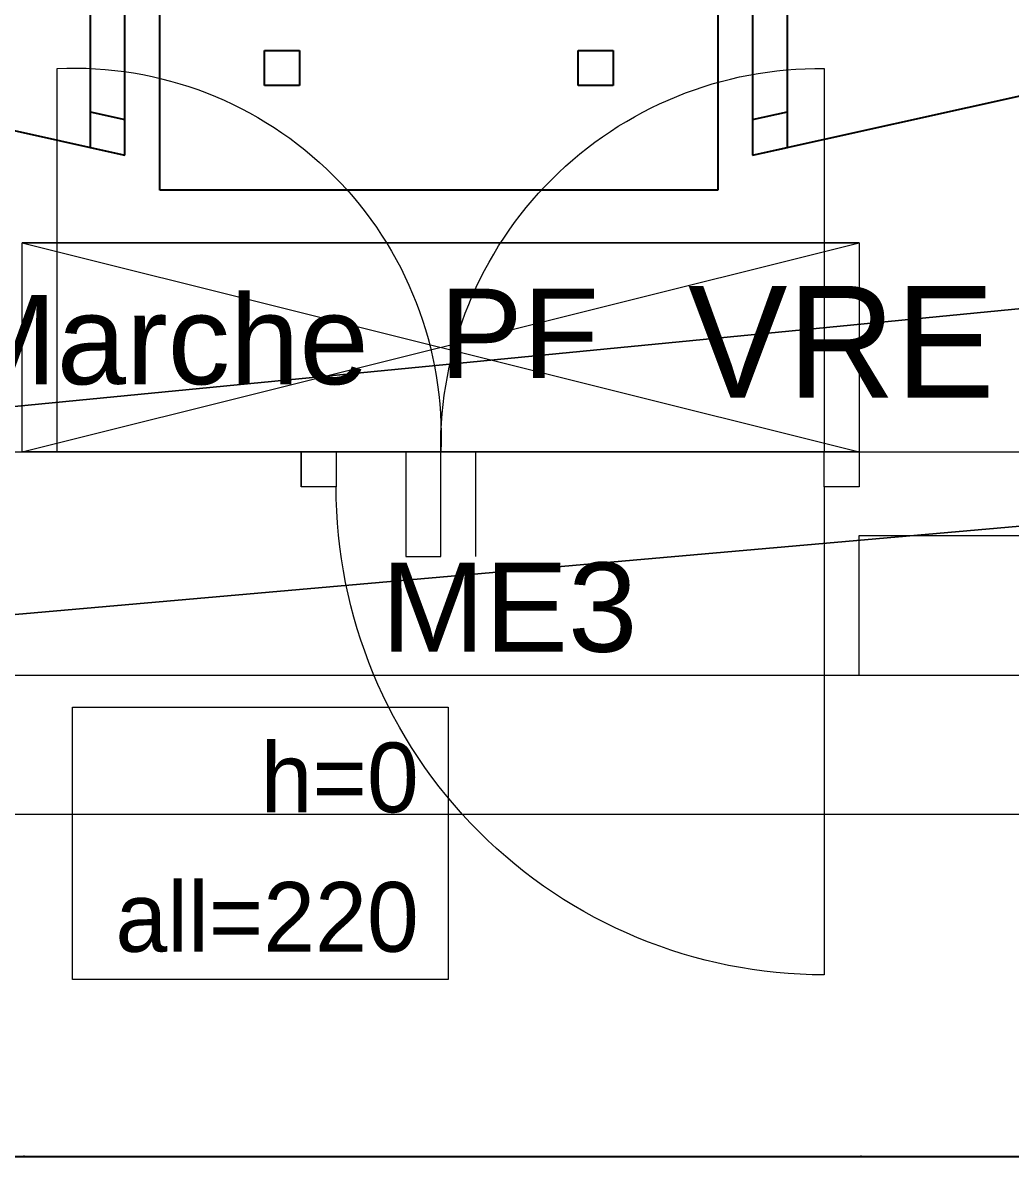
# Model space of a CAD drawing. Header units: metres. Extents: x -12536 to 12621, y -17191 to 9596.
# Drawn here: x -9851.4 to -9709.8, y -14121.6 to -13956.4 of the extents above; entities that cross this region are included whole.
import ezdxf
from ezdxf.enums import TextEntityAlignment as Align
from ezdxf.lldxf.tags import DXFTag

# ---------------------------------------------------------------- set-up
doc = ezdxf.new("R2010")
doc.units = ezdxf.units.M
doc.header["$MEASUREMENT"] = 0
doc.header["$PDMODE"] = 2
doc.header["$PDSIZE"] = 0.25
doc.layers.add('Calque commun', color=7, linetype='Continuous')
doc.layers.add('Textes', color=7, linetype='Continuous')
doc.styles.add('Arial3', font='arial.ttf', dxfattribs={"height": 0.1})
doc.styles.add('Century Gothic11', font='GOTHIC.TTF', dxfattribs={"height": 0.18})
doc.styles.add('Century Gothic17', font='GOTHIC.TTF', dxfattribs={"height": 0.18})
doc.styles.add('Century Gothic6', font='GOTHIC.TTF', dxfattribs={"height": 0.18})
doc.styles.add('Verdana', font='verdana.ttf', dxfattribs={"height": 0.08})
tags = doc.linetypes.add('DOT2', pattern=[0.125, 0, -0.125]).pattern_tags.tags
tags[6:7] = [DXFTag(74, 4), DXFTag(75, 0), DXFTag(340, '0'), DXFTag(46, 1.0), DXFTag(50, 0.0), DXFTag(44, 0.0), DXFTag(45, 0.0)]
tags[4:5] = [DXFTag(74, 4), DXFTag(75, 0), DXFTag(340, '0'), DXFTag(46, 1.0), DXFTag(50, 0.0), DXFTag(44, 0.0), DXFTag(45, 0.0)]
tags = doc.linetypes.add('HIDDEN', pattern=[0.375, 0.25, -0.125]).pattern_tags.tags
tags[6:7] = [DXFTag(74, 4), DXFTag(75, 0), DXFTag(340, '0'), DXFTag(46, 1.0), DXFTag(50, 0.0), DXFTag(44, 0.0), DXFTag(45, 0.0)]
tags[4:5] = [DXFTag(74, 4), DXFTag(75, 0), DXFTag(340, '0'), DXFTag(46, 1.0), DXFTag(50, 0.0), DXFTag(44, 0.0), DXFTag(45, 0.0)]
tags = doc.linetypes.add('HIDDEN2', pattern=[0.1875, 0.125, -0.0625]).pattern_tags.tags
tags[6:7] = [DXFTag(74, 4), DXFTag(75, 0), DXFTag(340, '0'), DXFTag(46, 1.0), DXFTag(50, 0.0), DXFTag(44, 0.0), DXFTag(45, 0.0)]
tags[4:5] = [DXFTag(74, 4), DXFTag(75, 0), DXFTag(340, '0'), DXFTag(46, 1.0), DXFTag(50, 0.0), DXFTag(44, 0.0), DXFTag(45, 0.0)]
doc.dimstyles.new('DIM1', dxfattribs={"dimtxt": 0.08, "dimasz": 0.1, "dimexe": 0.05, "dimexo": 0, "dimgap": 0, "dimtad": 1, "dimjust": 2, "dimzin": 1, "dimdsep": 46, "dimtxsty": 'Verdana', "dimblk": 'ORIGIN', "dimcen": 0.09, "dimadec": 0, "dimazin": 0, "dimtfac": 1, "dimtdec": 4, "dimtix": 1, "dimtofl": 0, "dimtmove": 0, "dimatfit": 3, "dimfxl": 0.05, "dimfxlon": 1, "dimfrac": 2, "dimtolj": 1, "dimtzin": 0, "dimarcsym": 2})
doc.dimstyles.new('DIM16', dxfattribs={"dimtxt": 0.18, "dimasz": 0.035, "dimexe": 0.05, "dimexo": 0, "dimgap": 0.05, "dimtad": 1, "dimzin": 1, "dimdsep": 46, "dimtxsty": 'Century Gothic17', "dimblk": 'ORIGIN', "dimcen": 0.09, "dimdle": 0.05, "dimadec": 0, "dimazin": 0, "dimtfac": 1, "dimtdec": 4, "dimtix": 1, "dimtofl": 0, "dimtmove": 0, "dimatfit": 3, "dimfxl": 0.05, "dimfxlon": 1, "dimfrac": 2, "dimtolj": 1, "dimtzin": 0, "dimarcsym": 2})

# ---------------------------------------------------------------- blocks, each defined once
blk = doc.blocks.new('Block8301')
at = {"layer": 'Calque commun', "color": 7, "linetype": 'Continuous', "lineweight": 5}
for p, q in [((-8.7986, 4.2109), (-7.8586, 4.2109)), ((-8.7986, 4.0909), (-7.8586, 4.0909))]:
    blk.add_line(p, q, dxfattribs=at)
at = {"layer": 'Calque commun', "color": 7, "linetype": 'Continuous', "lineweight": 20}
blk.add_line((-8.7986, 3.8909), (-7.8586, 3.8909), dxfattribs=at)
blk = doc.blocks.new('tbl&6c')
at = {"layer": 'Calque commun', "color": 0, "linetype": 'ByBlock', "lineweight": -2}
for p, q in [((1.65, 1.3), (1.75, 0.85)), ((1.65, 1.3), (1.75, 0.85)), ((1.2611, 0.9), (1.7389, 0.9)), ((1.2611, 0.9), (1.7389, 0.9)), ((1.3123, 0.9), (1.6877, 0.9)), ((1.3123, 0.9), (1.6877, 0.9)), ((1.6877, 0.9), (1.6988, 0.85)), ((1.6877, 0.9), (1.6988, 0.85)), ((1.6877, 0.9), (1.6877, 0.9)), ((1.6877, 0.9), (1.6877, 0.9)), ((1.7389, 0.9), (1.75, 0.85)), ((1.7389, 0.9), (1.75, 0.85)), ((1.7389, 0.9), (1.7389, 0.9)), ((1.7389, 0.9), (1.7389, 0.9)), ((1.75, 0.85), (1.25, 0.85)), ((1.75, 0.85), (1.25, 0.85)), ((1.75, 0.85), (1.25, 0.85)), ((1.75, 0.85), (1.25, 0.85)), ((1.6988, 0.85), (1.3012, 0.85)), ((1.6988, 0.85), (1.3012, 0.85)), ((1.6988, 0.85), (1.6988, 0.85)), ((1.6988, 0.85), (1.6988, 0.85)), ((1.75, 0.85), (1.75, 0.85)), ((1.75, 0.85), (1.75, 0.85)), ((1.75, 0.85), (1.75, 0.85)), ((1.75, 0.85), (1.75, 0.85)), ((1.8, 0.8), (0, 0.8)), ((1.8, 0.8), (0, 0.8)), ((1.8, 0), (1.8, 0.8)), ((1.8, 0), (1.8, 0.8)), ((1.8, 0.8), (1.8, 0.8)), ((1.8, 0.8), (1.8, 0.8)), ((1.65, 0.65), (1.6, 0.65)), ((1.6, 0.65), (1.6, 0.6)), ((1.65, 0.65), (1.6, 0.65)), ((1.6, 0.65), (1.6, 0.6)), ((1.6, 0.65), (1.6, 0.65)), ((1.6, 0.65), (1.6, 0.65)), ((1.65, 0.6), (1.65, 0.65)), ((1.65, 0.6), (1.65, 0.65)), ((1.65, 0.65), (1.65, 0.65)), ((1.65, 0.65), (1.65, 0.65)), ((1.6, 0.6), (1.65, 0.6)), ((1.6, 0.6), (1.65, 0.6)), ((1.6, 0.6), (1.6, 0.6)), ((1.6, 0.6), (1.6, 0.6)), ((1.65, 0.6), (1.65, 0.6)), ((1.65, 0.6), (1.65, 0.6)), ((1.65, 0.2), (1.6, 0.2)), ((1.6, 0.2), (1.6, 0.15)), ((1.65, 0.2), (1.6, 0.2)), ((1.6, 0.2), (1.6, 0.15)), ((1.6, 0.2), (1.6, 0.2)), ((1.6, 0.2), (1.6, 0.2)), ((1.65, 0.15), (1.65, 0.2)), ((1.65, 0.15), (1.65, 0.2)), ((1.65, 0.2), (1.65, 0.2)), ((1.65, 0.2), (1.65, 0.2)), ((1.6, 0.15), (1.65, 0.15)), ((1.6, 0.15), (1.65, 0.15)), ((1.6, 0.15), (1.6, 0.15)), ((1.6, 0.15), (1.6, 0.15)), ((1.65, 0.15), (1.65, 0.15)), ((1.65, 0.15), (1.65, 0.15)), ((0, 0), (1.8, 0)), ((0, 0), (1.8, 0)), ((1.8, 0), (1.8, 0)), ((1.8, 0), (1.8, 0)), ((1.25, -0.05), (1.75, -0.05)), ((1.25, -0.05), (1.75, -0.05)), ((1.25, -0.05), (1.75, -0.05)), ((1.25, -0.05), (1.75, -0.05)), ((1.3012, -0.05), (1.6988, -0.05)), ((1.3012, -0.05), (1.6988, -0.05)), ((1.75, -0.05), (1.65, -0.5)), ((1.75, -0.05), (1.65, -0.5)), ((1.6988, -0.05), (1.6877, -0.1)), ((1.6988, -0.05), (1.6877, -0.1)), ((1.6988, -0.05), (1.6988, -0.05)), ((1.6988, -0.05), (1.6988, -0.05)), ((1.75, -0.05), (1.7389, -0.1)), ((1.75, -0.05), (1.7389, -0.1)), ((1.75, -0.05), (1.75, -0.05)), ((1.75, -0.05), (1.75, -0.05)), ((1.75, -0.05), (1.75, -0.05)), ((1.75, -0.05), (1.75, -0.05)), ((1.7389, -0.1), (1.2611, -0.1)), ((1.7389, -0.1), (1.2611, -0.1)), ((1.6877, -0.1), (1.3123, -0.1)), ((1.6877, -0.1), (1.3123, -0.1)), ((1.6877, -0.1), (1.6877, -0.1)), ((1.6877, -0.1), (1.6877, -0.1)), ((1.7389, -0.1), (1.7389, -0.1)), ((1.7389, -0.1), (1.7389, -0.1))]:
    blk.add_line(p, q, dxfattribs=at)
blk = doc.blocks.new('@PRES_1_$$_1-13')
at = {"layer": 'Calque commun', "color": 0, "linetype": 'Continuous', "lineweight": 5}
for p, q in [((0.05, 0.05), (0.05, 0.75)), ((0, 0), (0, 0.05)), ((0, 0.05), (0.05, 0.05)), ((0.05, 0.05), (0.05, 0)), ((0.75, 0), (0.75, 0.05)), ((0.75, 0.05), (0.8, 0.05)), ((0.8, 0.05), (0.8, 0)), ((0.05, 0), (0, 0)), ((0.8, 0), (0.75, 0))]:
    blk.add_line(p, q, dxfattribs=at)
at = {"layer": 'Calque commun', "color": 0, "linetype": 'Continuous', "lineweight": 5, "flags": 128}
blk.add_lwpolyline([(0.05, 0.75, -0.414214), (0.75, 0.05)], format="xyb", dxfattribs=at)
blk = doc.blocks.new('@PRES_1_$$_1-11')
at = {"layer": 'Calque commun', "color": 0, "linetype": 'ByBlock', "lineweight": -2}
blk.add_line((0, 0), (0, 0.05), dxfattribs=at)
blk = doc.blocks.new('@PRES_1_$$_1-12')
at = {"layer": 'Calque commun', "color": 0, "linetype": 'ByBlock', "lineweight": -2}
blk.add_line((0, 0), (0, 0.05), dxfattribs=at)
blk = doc.blocks.new('INTER_2D_COMB5')
at = {"layer": 'Calque commun', "color": 0, "linetype": 'ByBlock', "lineweight": -2}
blk.add_blockref('@PRES_1_$$_1-13', (0, 0), dxfattribs=at)
at = {"layer": 'Calque commun', "color": 0, "linetype": 'Continuous', "lineweight": 20}
blk.add_blockref('@PRES_1_$$_1-11', (0, 0), dxfattribs=at)
at = {"layer": 'Calque commun', "color": 0, "linetype": 'Continuous', "lineweight": 20, "extrusion": (0, 0, -1), "xscale": -1, "yscale": -1, "zscale": -1, "rotation": 180}
blk.add_blockref('@PRES_1_$$_1-12', (-0.8, 0), dxfattribs=at)
blk = doc.blocks.new('PLACED_COMB5')
at = {"layer": 'Calque commun', "color": 0, "linetype": 'ByBlock', "lineweight": -2}
blk.add_blockref('INTER_2D_COMB5', (0, 0), dxfattribs=at)
blk = doc.blocks.new('_ORIGIN')
at = {"color": 0, "linetype": 'ByBlock', "lineweight": -2}
blk.add_line((0, 0), (-1, 0), dxfattribs=at)
blk.add_circle((0, 0), 0.5, dxfattribs=at)
blk = doc.blocks.new('*D2013')
at = {"layer": 'Calque commun', "color": 0, "linetype": 'ByBlock', "lineweight": -2, "transparency": 16777216}
for p, q in [((-9951.29, -14118.95), (-9951.29, -14119.05)), ((-9851.29, -14118.95), (-9851.29, -14119.05)), ((-9951.19, -14119), (-9851.39, -14119)), ((-9851.29, -14119), (-9851.39, -14119))]:
    blk.add_line(p, q, dxfattribs=at)
at = {"layer": 'Calque commun', "color": 0, "linetype": 'Continuous', "lineweight": -2, "transparency": 16777216}
blk.add_line((-9851.19, -14119), (-9851.09, -14119), dxfattribs=at)
at = {"layer": 'Defpoints', "color": 0, "linetype": 'Continuous', "transparency": 16777216}
for p in [(-9951.29, -14068.63), (-9851.29, -14068.63), (-9851.29, -14119)]:
    blk.add_point(p, dxfattribs=at)
at = {"layer": 'Calque commun', "color": 0, "linetype": 'Continuous', "lineweight": -2, "transparency": 16777216, "xscale": 0.1000000014901161, "yscale": 0.1000000014901161, "zscale": 0.1000000014901161, "rotation": 180}
for p in [(-9951.29, -14119), (-9851.29, -14119)]:
    blk.add_blockref('_ORIGIN', p, dxfattribs=at)
at = {"layer": 'Calque commun', "color": 0, "linetype": 'Continuous', "lineweight": 5, "transparency": 16777216, "insert": (-9851.57, -14119), "char_height": 0.08, "attachment_point": 8, "line_spacing_factor": 0.773441, "style": 'Verdana'}
blk.add_mtext('\\A1;100.00', dxfattribs=at)
blk = doc.blocks.new('*D2014')
at = {"layer": 'Calque commun', "color": 0, "linetype": 'ByBlock', "lineweight": -2, "transparency": 16777216}
for p, q in [((-9851.29, -14118.95), (-9851.29, -14119.05)), ((-9731.29, -14118.95), (-9731.29, -14119.05)), ((-9851.19, -14119), (-9731.39, -14119)), ((-9731.29, -14119), (-9731.39, -14119))]:
    blk.add_line(p, q, dxfattribs=at)
at = {"layer": 'Calque commun', "color": 0, "linetype": 'Continuous', "lineweight": -2, "transparency": 16777216}
blk.add_line((-9731.19, -14119), (-9731.09, -14119), dxfattribs=at)
at = {"layer": 'Defpoints', "color": 0, "linetype": 'Continuous', "transparency": 16777216}
for p in [(-9851.29, -14068.63), (-9731.29, -14068.63), (-9731.29, -14119)]:
    blk.add_point(p, dxfattribs=at)
at = {"layer": 'Calque commun', "color": 0, "linetype": 'Continuous', "lineweight": -2, "transparency": 16777216, "xscale": 0.1000000014901161, "yscale": 0.1000000014901161, "zscale": 0.1000000014901161, "rotation": 180}
for p in [(-9851.29, -14119), (-9731.29, -14119)]:
    blk.add_blockref('_ORIGIN', p, dxfattribs=at)
at = {"layer": 'Calque commun', "color": 0, "linetype": 'Continuous', "lineweight": 5, "transparency": 16777216, "insert": (-9731.57, -14119), "char_height": 0.08, "attachment_point": 8, "line_spacing_factor": 0.773441, "style": 'Verdana'}
blk.add_mtext('\\A1;120.00', dxfattribs=at)
blk = doc.blocks.new('*D2015')
at = {"layer": 'Calque commun', "color": 0, "linetype": 'ByBlock', "lineweight": -2, "transparency": 16777216}
for p, q in [((-9731.29, -14118.95), (-9731.29, -14119.05)), ((-9637.29, -14118.95), (-9637.29, -14119.05)), ((-9731.19, -14119), (-9637.39, -14119)), ((-9637.29, -14119), (-9637.39, -14119))]:
    blk.add_line(p, q, dxfattribs=at)
at = {"layer": 'Calque commun', "color": 0, "linetype": 'Continuous', "lineweight": -2, "transparency": 16777216}
blk.add_line((-9637.19, -14119), (-9637.09, -14119), dxfattribs=at)
at = {"layer": 'Defpoints', "color": 0, "linetype": 'Continuous', "transparency": 16777216}
for p in [(-9731.29, -14068.63), (-9637.29, -14068.63), (-9637.29, -14119)]:
    blk.add_point(p, dxfattribs=at)
at = {"layer": 'Calque commun', "color": 0, "linetype": 'Continuous', "lineweight": -2, "transparency": 16777216, "xscale": 0.1000000014901161, "yscale": 0.1000000014901161, "zscale": 0.1000000014901161, "rotation": 180}
for p in [(-9731.29, -14119), (-9637.29, -14119)]:
    blk.add_blockref('_ORIGIN', p, dxfattribs=at)
at = {"layer": 'Calque commun', "color": 0, "linetype": 'Continuous', "lineweight": 5, "transparency": 16777216, "insert": (-9637.54, -14119), "char_height": 0.08, "attachment_point": 8, "line_spacing_factor": 0.773441, "style": 'Verdana'}
blk.add_mtext('\\A1;94.00', dxfattribs=at)
blk = doc.blocks.new('*D2078')
at = {"layer": 'Calque commun', "color": 0, "linetype": 'ByBlock', "lineweight": -2, "transparency": 16777216}
for p, q in [((-9919.56, -13892.71), (-9919.56, -13892.61)), ((-9323.56, -13892.71), (-9323.56, -13892.61)), ((-9919.52, -13892.66), (-9323.59, -13892.66)), ((-9323.56, -13892.66), (-9323.59, -13892.66))]:
    blk.add_line(p, q, dxfattribs=at)
at = {"layer": 'Calque commun', "color": 0, "linetype": 'Continuous', "lineweight": -2, "transparency": 16777216}
blk.add_line((-9323.52, -13892.66), (-9323.49, -13892.66), dxfattribs=at)
at = {"layer": 'Defpoints', "color": 0, "linetype": 'Continuous', "transparency": 16777216}
for p in [(-9323.56, -13892.66), (-9919.56, -14017.93), (-9323.56, -14017.93)]:
    blk.add_point(p, dxfattribs=at)
at = {"layer": 'Calque commun', "color": 0, "linetype": 'Continuous', "lineweight": -2, "transparency": 16777216, "xscale": 0.03500000014901161, "yscale": 0.03500000014901161, "zscale": 0.03500000014901161, "rotation": 180}
for p in [(-9919.56, -13892.66), (-9323.56, -13892.66)]:
    blk.add_blockref('_ORIGIN', p, dxfattribs=at)
at = {"layer": 'Calque commun', "color": 0, "linetype": 'Continuous', "lineweight": 5, "transparency": 16777216, "insert": (-9621.56, -13892.61), "char_height": 0.18, "attachment_point": 8, "line_spacing_factor": 0.773441, "style": 'Century Gothic17'}
blk.add_mtext('\\A1;596.00', dxfattribs=at)

msp = doc.modelspace()

# ---------------------------------------------------------------- linework, layer by layer
at = {"layer": 'Calque commun', "color": 7, "linetype": 'Continuous', "lineweight": 5}
for p, q in [((-9846.557, -14017.932), (-9846.557, -13962.932)), ((-9736.557, -13962.932), (-9736.557, -14017.932))]:
    msp.add_line(p, q, dxfattribs=at)
at = {"layer": 'Calque commun', "color": 7, "linetype": 'Continuous', "lineweight": 5, "flags": 128}
for points in [[(-9846.557, -13962.932, -0.4407544), (-9791.557, -14017.932)], [(-9791.557, -14017.932, -0.4213736), (-9736.557, -13962.932)]]:
    msp.add_lwpolyline(points, format="xyb", dxfattribs=at)
at = {"layer": 'Calque commun', "color": 7, "linetype": 'HIDDEN', "lineweight": 5, "flags": 128}
msp.add_lwpolyline([(-9851.557, -14017.93), (-9851.557, -13987.931), (-9731.558, -13987.931), (-9731.557, -14017.93), (-9851.557, -14017.93), (-9731.558, -13987.931), (-9851.557, -13987.931), (-9731.558, -14017.93)], dxfattribs=at)
at = {"layer": 'Calque commun', "color": 7, "linetype": 'Continuous', "lineweight": 5}
msp.add_polyline3d([(-9796.557, -14017.933, 0), (-9796.557, -14032.933, 0), (-9791.557, -14032.933, 0), (-9791.557, -14017.935, 0), (-9786.558, -14017.933, 0), (-9786.558, -14032.933, 0)], dxfattribs=at)
at = {"layer": 'Calque commun', "color": 12, "linetype": 'Continuous', "lineweight": 20}
msp.add_polyline3d([(-9731.557, -14049.931, 0), (-9731.557, -14029.931, 0), (-9637.557, -14029.931, 0), (-9637.557, -14049.931, 0)], dxfattribs=at)

# ---------------------------------------------------------------- block references
at = {"layer": 'Calque commun', "color": 0, "linetype": 'DOT2', "lineweight": -2, "extrusion": (0, 0, -1), "xscale": -100, "yscale": -100, "zscale": -100, "rotation": 90}
msp.add_blockref('tbl&6c', (9751.83, -13800.374), dxfattribs=at)
at = {"layer": 'Calque commun', "color": 0, "linetype": 'ByBlock', "lineweight": -2, "xscale": 100, "yscale": 100, "zscale": 100}
msp.add_blockref('Block8301', (-8851.696, -14439.024), dxfattribs=at)
at = {"layer": 'Calque commun', "color": 0, "linetype": 'ByBlock', "lineweight": -2, "xscale": 100, "yscale": 100, "zscale": 100, "rotation": 180}
msp.add_blockref('PLACED_COMB5', (-9731.557, -14017.93), dxfattribs=at)

# ---------------------------------------------------------------- texts
at = {"layer": 'Calque commun', "color": 5, "linetype": 'ByBlock', "lineweight": -2, "insert": (-9794.698, -14059.615), "char_height": 10, "attachment_point": 3, "line_spacing_factor": 1.2, "style": 'Century Gothic6'}
msp.add_mtext('h=0\\Pall=220', dxfattribs=at)
at = {"layer": 'Textes', "color": 5, "linetype": 'ByBlock', "lineweight": -2, "style": 'Arial3'}
for s, p in [('Marche', (-9801.882, -14008.226)), ('PF', (-9768.877, -14007.326)), ('ME3', (-9763.358, -14046.598))]:
    msp.add_text(s, height=12.8, dxfattribs=at).set_placement(p, align=Align.RIGHT)
at = {"layer": 'Textes', "color": 5, "linetype": 'ByBlock', "lineweight": -2, "style": 'Century Gothic11'}
msp.add_text('VRE', height=16, dxfattribs=at).set_placement((-9712.113, -13994.135), align=Align.TOP_RIGHT)

# ---------------------------------------------------------------- dimensions: what is measured, and where the dimension line sits
at = {"layer": 'Calque commun', "color": 5, "linetype": 'Continuous', "lineweight": 5}
for p1, p2, distance, dimstyle, picture, middle in [((-9919.556, -14017.93), (-9323.559, -14017.93), 125.27, 'DIM16', '*D2078', (-9621.557, -13892.515)), ((-9951.286, -14068.627), (-9851.286, -14068.627), -50.368, 'DIM1', '*D2013', (-9851.57, -14118.954)), ((-9851.286, -14068.627), (-9731.286, -14068.627), -50.368, 'DIM1', '*D2014', (-9731.57, -14118.954)), ((-9731.286, -14068.627), (-9637.286, -14068.627), -50.368, 'DIM1', '*D2015', (-9637.539, -14118.954))]:
    dim = msp.add_aligned_dim(p1=p1, p2=p2, distance=distance, dimstyle=dimstyle, dxfattribs=at)
    dim.commit()
    dim.dimension.update_dxf_attribs({"geometry": picture, "text_midpoint": middle})

# ---------------------------------------------------------------- meshes
at = {"layer": 'Calque commun', "color": 7, "linetype": 'Continuous', "lineweight": 5}
mesh = msp.add_polyface(dxfattribs=at)
corners = [(-6255.473, -10253.272), (-12255.473, -10253.272), (-12255.473, -14453.272), (-6255.473, -14453.272)]
mesh.append_faces([[corners[k] for k in face] for face in [(0, 1, 2, 3)]], dxfattribs={"color": 7})
at = {"layer": 'Calque commun', "color": 9, "linetype": 'Continuous', "lineweight": 5}
mesh = msp.add_polyface(dxfattribs=at)
corners = [(-9951.557, -13149.931), (-9291.558, -13331.932), (-9291.558, -13149.931), (-9291.558, -13991.928), (-9951.557, -14049.931), (-9291.558, -14049.931), (-8667.557, -13331.932), (-8649.557, -13891.928), (-8007.558, -13891.928), (-8007.558, -12991.928), (-8649.557, -13991.928), (-8667.557, -12991.928)]
mesh.append_faces([[corners[k] for k in face] for face in [(0, 1, 2), (6, 9, 11)]], dxfattribs={"vtx0": -1, "color": 9})
mesh.append_faces([[corners[k] for k in face] for face in [(3, 1, 4), (3, 7, 1)]], dxfattribs={"vtx0": -1, "vtx1": -1, "vtx2": -1, "color": 9})
mesh.append_faces([[corners[k] for k in face] for face in [(6, 8, 9), (6, 7, 8)]], dxfattribs={"vtx0": -1, "vtx2": -1, "color": 9})
mesh.append_faces([[corners[k] for k in face] for face in [(5, 3, 4)]], dxfattribs={"vtx1": -1, "color": 9})
mesh.append_faces([[corners[k] for k in face] for face in [(6, 1, 7), (0, 4, 1)]], dxfattribs={"vtx1": -1, "vtx2": -1, "color": 9})
mesh.append_faces([[corners[k] for k in face] for face in [(3, 10, 7)]], dxfattribs={"vtx2": -1, "color": 9})
mesh = msp.add_polyface(dxfattribs=at)
corners = [(-9919.556, -14017.93), (-9323.558, -13363.931), (-9919.555, -13181.932), (-9001.557, -13959.928), (-9001.557, -13363.931), (-9323.559, -13959.928), (-9323.558, -13183.126), (-9323.559, -14017.93)]
mesh.append_faces([[corners[k] for k in face] for face in [(0, 1, 2)]], dxfattribs={"vtx0": -1, "vtx1": -1, "color": 9})
mesh.append_faces([[corners[k] for k in face] for face in [(5, 1, 1), (0, 5, 1)]], dxfattribs={"vtx0": -1, "vtx1": -1, "vtx2": -1, "color": 9})
mesh.append_faces([[corners[k] for k in face] for face in [(5, 4, 1)]], dxfattribs={"vtx0": -1, "vtx2": -1, "color": 9})
mesh.append_faces([[corners[k] for k in face] for face in [(3, 4, 5), (7, 5, 0)]], dxfattribs={"vtx1": -1, "color": 9})
mesh.append_faces([[corners[k] for k in face] for face in [(1, 6, 2), (1, 4, 1)]], dxfattribs={"vtx2": -1, "color": 9})
mesh = msp.add_polyface(dxfattribs=at)
corners = [(-9161.557, -13363.931), (-9288.557, -13428.931), (-9161.557, -13545.935), (-9734.559, -13541.935), (-9919.556, -14017.93), (-9323.559, -14017.93), (-9919.556, -13480.936), (-9318.558, -13428.931), (-9318.558, -13541.935), (-9323.559, -13631.935), (-9734.559, -13480.936), (-9288.557, -13363.931), (-9097.557, -13545.935), (-9097.557, -13631.669)]
mesh.append_faces([[corners[k] for k in face] for face in [(0, 1, 2)]], dxfattribs={"vtx0": -1, "vtx1": -1, "color": 9})
mesh.append_faces([[corners[k] for k in face] for face in [(8, 9, 2), (8, 2, 1)]], dxfattribs={"vtx0": -1, "vtx1": -1, "vtx2": -1, "color": 9})
mesh.append_faces([[corners[k] for k in face] for face in [(3, 4, 5), (3, 6, 4), (3, 5, 9)]], dxfattribs={"vtx0": -1, "vtx2": -1, "color": 9})
mesh.append_faces([[corners[k] for k in face] for face in [(7, 8, 1), (12, 2, 13)]], dxfattribs={"vtx1": -1, "color": 9})
mesh.append_faces([[corners[k] for k in face] for face in [(9, 13, 2), (8, 3, 9)]], dxfattribs={"vtx1": -1, "vtx2": -1, "color": 9})
mesh.append_faces([[corners[k] for k in face] for face in [(3, 10, 6), (0, 11, 1)]], dxfattribs={"vtx2": -1, "color": 9})
at = {"layer": 'Calque commun', "color": 16, "linetype": 'HIDDEN2', "lineweight": 5}
mesh = msp.add_polyface(dxfattribs=at)
corners = [(-9291.558, -14049.931), (-9291.558, -14069.931), (-9951.557, -14069.931), (-9951.557, -14049.931)]
mesh.append_faces([[corners[k] for k in face] for face in [(0, 1, 2, 3)]], dxfattribs={"color": 16})
at = {"layer": 'Calque commun', "color": 11, "linetype": 'Continuous', "lineweight": 20}
mesh = msp.add_polyface(dxfattribs=at)
corners = [(-9844.342, -14054.534), (-9790.505, -14054.534), (-9790.505, -14093.604), (-9844.342, -14093.604)]
mesh.append_faces([[corners[k] for k in face] for face in [(0, 1, 2, 3)]], dxfattribs={"color": 11})

doc.saveas('drawing.dxf')
